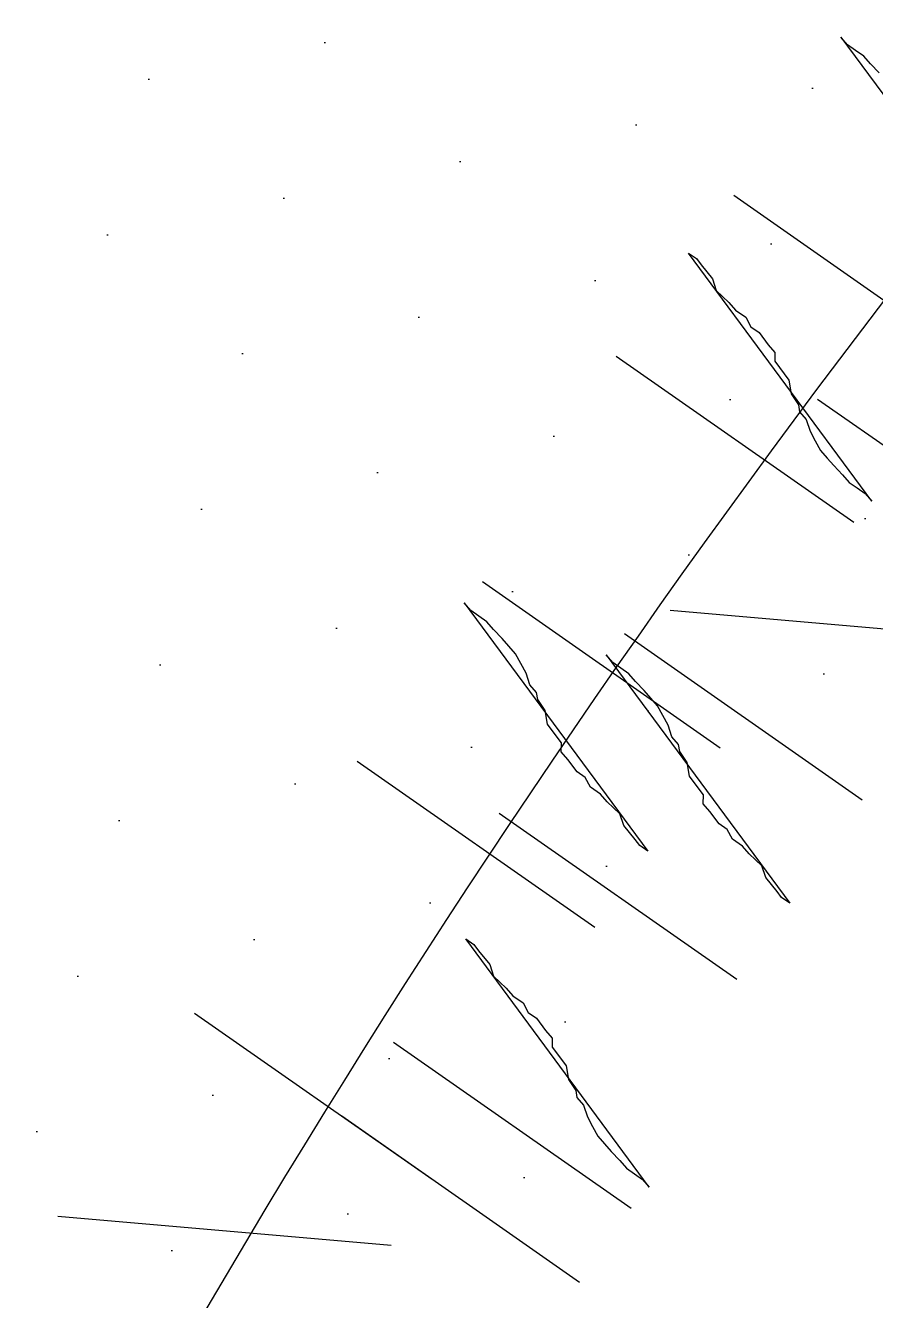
# Model space of a CAD drawing. Extents: x 3694 to 117786, y 20013 to 108631.
# Drawn here: x 68213.3 to 68272.3, y 31800 to 31888.5 of the extents above; entities that cross this region are included whole.
import ezdxf

# ---------------------------------------------------------------- set-up
doc = ezdxf.new("R2010")
doc.units = 0
doc.header["$LTSCALE"] = 1000
doc.header["$MEASUREMENT"] = 0
doc.layers.add('家具', color=253, linetype='Continuous')

msp = doc.modelspace()

# ---------------------------------------------------------------- hatches: boundary and pattern name
at = {"layer": '家具'}
h = msp.add_hatch(dxfattribs=at)
h.set_pattern_fill('DOTS', color=8, scale=335.28, angle=-90, style=0)
h.set_pattern_definition([(270, (40764.087, 11180.682), (-20.955, -10.4775), [0, -20.955])])
edge = h.paths.add_edge_path()
edge.add_spline(control_points=[(67993.171, 30063.85), (67991.347, 30072.905), (67989.564, 30081.936), (67984.129, 30110.343), (67980.695, 30129.634), (67974.752, 30168.036), (67972.296, 30187.076), (67967.7, 30231.647), (67965.824, 30257.252), (67961.066, 30334.956), (67959.04, 30388.061), (67952.128, 30468.763), (67949.186, 30495.816), (67943.11, 30536.435), (67940.807, 30549.981), (67935.525, 30577.052), (67932.521, 30590.639), (67925.162, 30620.115), (67920.727, 30635.84), (67913.02, 30661.97), (67909.81, 30672.52), (67906.634, 30682.959)], knot_values=[0.007594, 0.007594, 0.007594, 0.007594, 1.009332, 1.009332, 3.166904, 3.166904, 5.324476, 5.324476, 8.146714, 8.146714, 13.786985, 13.786985, 16.607121, 16.607121, 18.017189, 18.017189, 19.427256, 19.427256, 21.1184, 21.1184, 22.28816, 22.28816, 22.28816, 22.28816], degree=3, periodic=0)
edge.add_ellipse((69823.205, 31244.763), major_axis=(1412.244, 1412.244), ratio=1, start_angle=138.557148, end_angle=151.337437, ccw=False)
edge.add_ellipse((69823.205, 30996.932), major_axis=(1412.244, 1412.244), ratio=1, start_angle=118.662563, end_angle=131.442852, ccw=False)
edge.add_spline(control_points=[(67906.634, 31558.737), (67909.81, 31569.175), (67913.02, 31579.726), (67920.727, 31605.856), (67925.162, 31621.581), (67932.521, 31651.056), (67935.525, 31664.643), (67940.807, 31691.714), (67943.11, 31705.261), (67949.186, 31745.88), (67952.128, 31772.932), (67957.218, 31832.352), (67959.059, 31864.616), (67960.781, 31896.489)], knot_values=[0.007594, 0.007594, 0.007594, 0.007594, 1.177354, 1.177354, 2.868498, 2.868498, 4.278566, 4.278566, 5.688634, 5.688634, 8.508769, 8.508769, 11.917873, 11.917873, 11.917873, 11.917873], degree=3, periodic=0)
edge.add_ellipse((67966.547, 31918.918), major_axis=(-16.375, 16.375), ratio=1, start_angle=120.58246, end_angle=134.19648)
edge.add_ellipse((68102.117, 32282.875), major_axis=(-290.107, 290.107), ratio=1, start_angle=115.65651, end_angle=125.45708)
edge.add_ellipse((67321.82, 31759.471), major_axis=(510.616, 510.616), ratio=1, start_angle=303.721551, end_angle=324.469816, ccw=False)
edge.add_ellipse((63554.823, 31287.666), major_axis=(3173.046, 3173.046), ratio=1, start_angle=308.357975, end_angle=319.22468, ccw=False)
edge.add_ellipse((67013.867, 30385.319), major_axis=(-756.088, 756.088), ratio=1, start_angle=220.522212, end_angle=246.006973, ccw=False)
edge.add_ellipse((68093.523, 30275.821), major_axis=(20.775, 20.775), ratio=1, start_angle=72.68605, end_angle=150.65031)
edge.add_ellipse((68351.803, 30519.224), major_axis=(269.526, 269.526), ratio=1, start_angle=176.25132, end_angle=213.93034)
edge.add_ellipse((68627.268, 30299.265), major_axis=(-269.545, 269.545), ratio=1, start_angle=68.84747, end_angle=70.56357)
edge.add_ellipse((68342.567, 28632.013), major_axis=(1063.437, 1063.437), ratio=1, start_angle=47.255077, end_angle=54.694715)
edge.add_ellipse((68138.88, 29903.694), major_axis=(153.102, 153.102), ratio=1, start_angle=58.23516, end_angle=87.29579)
edge = h.paths.add_edge_path()
edge.add_ellipse((68052.888, 29947.418), major_axis=(-59.621, 59.621), ratio=1, start_angle=82.28214, end_angle=111.86653, ccw=False)
edge.add_ellipse((68101.68, 29975.411), major_axis=(99.196, 99.196), ratio=1, start_angle=154.31922, end_angle=169.30677, ccw=False)
edge.add_ellipse((68226.478, 31486.223), major_axis=(1116.039, 1116.039), ratio=1, start_angle=215.621951, end_angle=236.675883)
edge.add_spline(control_points=[(68545.89, 29940.565), (68546.088, 29938.378), (68546.942, 29928.791), (68547.53, 29918.779), (68548.385, 29909.38)], knot_values=[0, 0, 0, 0, 0.241803, 1.05283, 1.05283, 1.05283, 1.05283], degree=3, periodic=0)
edge.add_ellipse((68586.297, 29912.68), major_axis=(-26.909, 26.909), ratio=1, start_angle=49.72716, end_angle=121.22323)
edge.add_ellipse((68256.115, 33919.223), major_axis=(2868.191, 2868.191), ratio=1, start_angle=221.659547, end_angle=229.540688, ccw=False)
edge = h.paths.add_edge_path()
edge.add_ellipse((68052.888, 32294.278), major_axis=(59.621, 59.621), ratio=1, start_angle=68.13347, end_angle=97.71786, ccw=False)
edge.add_ellipse((68256.115, 28322.473), major_axis=(-2868.191, 2868.191), ratio=1, start_angle=310.455896, end_angle=318.340453, ccw=False)
edge.add_ellipse((68586.473, 32328.98), major_axis=(26.909, 26.909), ratio=1, start_angle=58.67635, end_angle=130.01653)
edge.add_spline(control_points=[(68548.562, 32332.286), (68548.225, 32328.589), (68547.95, 32325.154), (68547.704, 32321.891)], knot_values=[0, 0, 0, 0, 0.318986, 0.318986, 0.318986, 0.318986], degree=3, periodic=0)
edge.add_ellipse((68118.216, 28776.025), major_axis=(-2525.632, 2525.632), ratio=1, start_angle=-51.906227, end_angle=-42.875408)
edge = h.paths.add_edge_path()
edge.add_ellipse((68266.776, 31858.426), major_axis=(221.162, 221.162), ratio=1, start_angle=249.06802, end_angle=320.144, ccw=False)
edge.add_ellipse((68176.053, 31598.983), major_axis=(-155.448, 155.448), ratio=1, start_angle=155.11893, end_angle=218.17184, ccw=False)
edge.add_ellipse((68799.504, 31223.883), major_axis=(405.324, 405.324), ratio=1, start_angle=117.886425, end_angle=164.473767)
edge.add_ellipse((68089.491, 30642.741), major_axis=(-258.823, 258.823), ratio=1, start_angle=229.49374, end_angle=279.80173, ccw=False)
edge.add_ellipse((68363.937, 30409.276), major_axis=(196.089, 196.089), ratio=1, start_angle=323.30763, end_angle=385.96152, ccw=False)
edge.add_ellipse((68278.006, 29953.045), major_axis=(-433.678, 433.678), ratio=1, start_angle=250.121822, end_angle=279.018877, ccw=False)
edge.add_ellipse((53145.836, 31069.663), major_axis=(661.589, 15696.882), ratio=1, start_angle=268.6990718, end_angle=269.2892955, ccw=False)
edge.add_spline(control_points=[(68823.652, 30051.87), (68816.625, 30051.428), (68809.479, 30051.328), (68801.973, 30051.609)], knot_values=[2.29351, 2.29351, 2.29351, 2.29351, 2.979733, 2.979733, 2.979733, 2.979733], degree=3, periodic=0)
edge.add_spline(control_points=[(68801.973, 30051.609), (68797.754, 30051.766), (68786.399, 30052.495), (68770.424, 30054.553), (68774.084, 30068.3), (68770.345, 30072.075), (68767.568, 30073.653)], knot_values=[2.979733, 2.979733, 2.979733, 2.979733, 3.365456, 3.990522, 4.278466, 4.605763, 4.605763, 4.605763, 4.605763], degree=3, periodic=0)
edge.add_spline(control_points=[(68767.568, 30073.653), (68764.782, 30075.235), (68761.202, 30076.384), (68757.623, 30077.532)], knot_values=[4.605763, 4.605763, 4.605763, 4.605763, 4.934211, 4.934211, 4.934211, 4.934211], degree=3, periodic=0)
edge.add_ellipse((68342.567, 28632.013), major_axis=(-1063.437, 1063.437), ratio=1, start_angle=-61.020506, end_angle=-52.795633)
edge.add_ellipse((68413.888, 30391.822), major_axis=(-212.583, 212.583), ratio=1, start_angle=161.18693, end_angle=194.36645)
edge.add_ellipse((68413.791, 30073.202), major_axis=(217.18, 217.18), ratio=1, start_angle=347.58973, end_angle=388.97478)
edge.add_ellipse((68061.756, 30199.816), major_axis=(-331.087, 331.087), ratio=1, start_angle=246.10373, end_angle=272.15361)
edge.add_ellipse((68628.875, 30184.461), major_axis=(-308.614, 308.614), ratio=1, start_angle=-10.26045, end_angle=-2.05338)
edge.add_spline(control_points=[(68331.517, 30503.935), (68322.565, 30496.886), (68300.122, 30479.214), (68309.899, 30542.457), (68286.885, 30577.511), (68259.659, 30637.112), (68292.256, 30702.743), (68273.014, 30784.508), (68257.078, 30871.339), (68197.395, 30907.475), (68188.772, 30963.019), (68155.914, 30951.199), (68154.428, 30968.365), (68153.748, 30977.301)], knot_values=[28.726228, 28.726228, 28.726228, 28.726228, 29.65137, 31.045535, 32.970907, 34.80046, 37.537981, 40.132447, 43.737998, 46.299248, 47.538816, 48.20545, 48.984057, 48.984057, 48.984057, 48.984057], degree=3, periodic=0)
edge.add_ellipse((74440.637, 31139.04), major_axis=(4446.972, 4446.972), ratio=1, start_angle=132.8462664, end_angle=136.4736959, ccw=False)
edge.add_spline(control_points=[(68156.11, 31375.385), (68157.512, 31389.271), (68160.689, 31413.779), (68204.257, 31444.793), (68224.986, 31513.372), (68260.435, 31577.017), (68249.174, 31648.504), (68285.933, 31671.158), (68318.292, 31758.012), (68318.863, 31736.773)], knot_values=[0, 0, 0, 0, 1.426784, 2.507846, 5.446644, 8.794162, 10.36551, 12.195062, 14.476347, 14.476347, 14.476347, 14.476347], degree=3, periodic=0)
edge.add_ellipse((67925.763, 31991.155), major_axis=(-331.087, 331.087), ratio=1, start_angle=192.09233, end_angle=216.81003)
edge.add_ellipse((68240.598, 32193.241), major_axis=(217.18, 217.18), ratio=1, start_angle=253.93898, end_angle=295.32403)
edge.add_ellipse((68311.899, 31882.702), major_axis=(212.583, 212.583), ratio=1, start_angle=358.54731, end_angle=364.8553)
edge.add_ellipse((68346.104, 33494.596), major_axis=(-983.775, 983.775), ratio=1, start_angle=141.588156, end_angle=151.911973)
edge.add_spline(control_points=[(68750.827, 32163.497), (68756.337, 32165.304), (68761.847, 32167.112), (68764.436, 32170.495)], knot_values=[4.42753, 4.42753, 4.42753, 4.42753, 4.934211, 4.934211, 4.934211, 4.934211], degree=3, periodic=0)
edge.add_ellipse((68272.007, 32290.216), major_axis=(358.343, 358.343), ratio=1, start_angle=262.18363, end_angle=301.33518, ccw=False)
h = msp.add_hatch(dxfattribs=at)
h.set_pattern_fill('DOTS', color=8, scale=178.816, angle=-75.176, style=0)
h.set_pattern_definition([(255.176, (50090.006, 25839.525), (-12.2337153, -2.5426225), [0, -11.176])])
edge = h.paths.add_edge_path(flags=17)
edge.add_ellipse((68104.697, 31730.586), major_axis=(-23.26, 23.26), ratio=1, start_angle=182.60537, end_angle=232.40163)
edge.add_ellipse((68220.589, 31750.409), major_axis=(-59.905, 59.905), ratio=1, start_angle=55.60081, end_angle=99.34155)
edge.add_ellipse((68171.188, 31728.173), major_axis=(32.95, 32.95), ratio=1, start_angle=160.09755, end_angle=225.01714, ccw=False)
edge = h.paths.add_edge_path(flags=17)
edge.add_ellipse((68813.27, 31455.319), major_axis=(-481.375, 481.375), ratio=1, start_angle=25.588271, end_angle=26.322923, ccw=False)
edge.add_ellipse((68226.005, 31678.839), major_axis=(-38.8, 38.8), ratio=1, start_angle=42.14226, end_angle=113.63661)
edge.add_ellipse((68198.762, 31607.612), major_axis=(-15.128, 15.128), ratio=1, start_angle=-64.82178, end_angle=72.18619)
edge.add_ellipse((68255.5, 31647.859), major_axis=(64.198, 64.198), ratio=1, start_angle=118.71094, end_angle=168.43247, ccw=False)
edge = h.paths.add_edge_path()
edge.add_ellipse((68428.084, 31627.528), major_axis=(-242.037, 242.037), ratio=1, start_angle=-26.28459, end_angle=23.32578, ccw=False)
edge.add_spline(control_points=[(68318.253, 31951.721), (68327.614, 31956.052), (68339.527, 31961.563), (68346.389, 31953.925), (68347.648, 31951.947)], knot_values=[0, 0, 0, 0, 1.422385, 1.810205, 1.810205, 1.810205, 1.810205], degree=3, periodic=0)
edge.add_ellipse((68813.27, 31455.319), major_axis=(481.375, 481.375), ratio=1, start_angle=88.154505, end_angle=92.747363)
edge.add_ellipse((68398.782, 31620.824), major_axis=(216.102, 216.102), ratio=1, start_angle=62.01055, end_angle=113.1092)
edge.add_ellipse((68531.033, 31518.735), major_axis=(331.349, 331.349), ratio=1, start_angle=107.54703, end_angle=150.43255)
edge.add_ellipse((69065.024, 31231.727), major_axis=(-706.377, 706.377), ratio=1, start_angle=35.649127, end_angle=38.253621)
edge.add_spline(control_points=[(68072.973, 31349.081), (68069.335, 31349.873), (68058.986, 31354.846), (68059.183, 31366.889), (68059.316, 31375.02)], knot_values=[0, 0, 0, 0, 0.581976, 1.791185, 1.791185, 1.791185, 1.791185], degree=3, periodic=0)
edge.add_ellipse((68558.032, 31501.175), major_axis=(363.754, 363.754), ratio=1, start_angle=105.56956, end_angle=149.19578, ccw=False)
edge = h.paths.add_edge_path()
edge.add_spline(control_points=[(68101.159, 31361.953), (68095.616, 31356.173), (68087.911, 31348.14), (68076.089, 31348.403), (68072.973, 31349.081)], knot_values=[1.791185, 1.791185, 1.791185, 1.791185, 3.069002, 3.567392, 3.567392, 3.567392, 3.567392], degree=3, periodic=0)
edge.add_ellipse((69065.024, 31231.727), major_axis=(706.377, 706.377), ratio=1, start_angle=125.649127, end_angle=128.253621, ccw=False)
edge.add_ellipse((67849.017, 31718.007), major_axis=(-281.069, 281.069), ratio=1, start_angle=170.40958, end_angle=214.1078)
edge.add_ellipse((67885.367, 31878.809), major_axis=(-300.796, 300.796), ratio=1, start_angle=191.31824, end_angle=229.61926)
edge.add_ellipse((68813.27, 31455.319), major_axis=(-481.375, 481.375), ratio=1, start_angle=-1.845495, end_angle=2.747363, ccw=False)
edge.add_spline(control_points=[(68347.648, 31951.947), (68349.558, 31948.945), (68353.885, 31937.437), (68354.393, 31927.136), (68354.734, 31920.224)], knot_values=[1.810205, 1.810205, 1.810205, 1.810205, 2.398758, 3.598447, 3.598447, 3.598447, 3.598447], degree=3, periodic=0)
edge.add_ellipse((67966.565, 31900.891), major_axis=(274.817, 274.817), ratio=1, start_angle=273.0275, end_angle=317.85133, ccw=False)
edge.add_ellipse((67951.521, 31626.937), major_axis=(-215.184, 215.184), ratio=1, start_angle=164.45369, end_angle=227.6435, ccw=False)
h = msp.add_hatch(dxfattribs=at)
h.set_pattern_fill('DOTS', color=8, scale=111.76, angle=-102.91376, style=0)
h.set_pattern_definition([(282.9137604, (70764.739, 124441.551), (-6.0278136, -4.96520334), [0, -6.985])])
edge = h.paths.add_edge_path()
edge.add_ellipse((68102.117, 32282.875), major_axis=(290.107, 290.107), ratio=1, start_angle=228.10024, end_angle=236.8793)
edge.add_ellipse((68324.1, 31868.672), major_axis=(-97.662, 97.662), ratio=1, start_angle=39.7169, end_angle=84.89395)
edge.add_ellipse((68475.107, 32132.864), major_axis=(308.614, 308.614), ratio=1, start_angle=171.50861, end_angle=188.92912, ccw=False)

# ---------------------------------------------------------------- linework, layer by layer
at = {"layer": '家具', "color": 8, "linetype": 'Continuous'}
for p, q in [((68270.385, 31887.151, 0), (68269.923, 31887.683, 0)), ((68269.923, 31887.683, 0), (68282.668, 31870.445, 0)), ((68270.385, 31887.151, 0), (68269.923, 31887.683, 0)), ((68269.923, 31887.683, 0), (68282.668, 31870.445, 0)), ((68270.385, 31887.151, 0), (68269.923, 31887.683, 0)), ((68269.923, 31887.683, 0), (68282.668, 31870.445, 0)), ((68270.385, 31887.151, 0), (68269.923, 31887.683, 0)), ((68269.923, 31887.683, 0), (68282.668, 31870.445, 0)), ((68270.945, 31886.76, 0), (68270.385, 31887.151, 0)), ((68270.945, 31886.76, 0), (68270.385, 31887.151, 0)), ((68270.945, 31886.76, 0), (68270.385, 31887.151, 0)), ((68270.945, 31886.76, 0), (68270.385, 31887.151, 0)), ((68271.505, 31886.369, 0), (68270.945, 31886.76, 0)), ((68271.505, 31886.369, 0), (68270.945, 31886.76, 0)), ((68271.505, 31886.369, 0), (68270.945, 31886.76, 0)), ((68271.505, 31886.369, 0), (68270.945, 31886.76, 0)), ((68271.967, 31885.838, 0), (68271.505, 31886.369, 0)), ((68271.967, 31885.838, 0), (68271.505, 31886.369, 0)), ((68271.967, 31885.838, 0), (68271.505, 31886.369, 0)), ((68271.967, 31885.838, 0), (68271.505, 31886.369, 0)), ((68272.569, 31885.209, 0), (68271.967, 31885.838, 0)), ((68272.569, 31885.209, 0), (68271.967, 31885.838, 0)), ((68272.569, 31885.209, 0), (68271.967, 31885.838, 0)), ((68272.569, 31885.209, 0), (68271.967, 31885.838, 0)), ((68262.484, 31876.708, 0), (68278.986, 31865.176, 0)), ((68262.484, 31876.708, 0), (68278.986, 31865.176, 0)), ((68262.484, 31876.708, 0), (68278.986, 31865.176, 0)), ((68262.484, 31876.708, 0), (68278.986, 31865.176, 0)), ((68259.338, 31872.701, 0), (68259.898, 31872.31, 0)), ((68272.081, 31855.464, 0), (68259.338, 31872.701, 0)), ((68259.338, 31872.701, 0), (68259.898, 31872.31, 0)), ((68272.081, 31855.464, 0), (68259.338, 31872.701, 0)), ((68259.338, 31872.701, 0), (68259.898, 31872.31, 0)), ((68272.081, 31855.464, 0), (68259.338, 31872.701, 0)), ((68259.338, 31872.701, 0), (68259.898, 31872.31, 0)), ((68272.081, 31855.464, 0), (68259.338, 31872.701, 0)), ((68259.898, 31872.31, 0), (68260.22, 31871.876, 0)), ((68259.898, 31872.31, 0), (68260.22, 31871.876, 0)), ((68259.898, 31872.31, 0), (68260.22, 31871.876, 0)), ((68259.898, 31872.31, 0), (68260.22, 31871.876, 0)), ((68260.22, 31871.876, 0), (68261.004, 31870.912, 0)), ((68260.22, 31871.876, 0), (68261.004, 31870.912, 0)), ((68260.22, 31871.876, 0), (68261.004, 31870.912, 0)), ((68260.22, 31871.876, 0), (68261.004, 31870.912, 0)), ((68261.004, 31870.912, 0), (68261.27, 31870.101, 0)), ((68261.004, 31870.912, 0), (68261.27, 31870.101, 0)), ((68261.004, 31870.912, 0), (68261.27, 31870.101, 0)), ((68261.004, 31870.912, 0), (68261.27, 31870.101, 0)), ((68261.27, 31870.101, 0), (68262.152, 31869.276, 0)), ((68261.27, 31870.101, 0), (68262.152, 31869.276, 0)), ((68261.27, 31870.101, 0), (68262.152, 31869.276, 0)), ((68261.27, 31870.101, 0), (68262.152, 31869.276, 0)), ((68262.152, 31869.276, 0), (68262.614, 31868.745, 0)), ((68262.152, 31869.276, 0), (68262.614, 31868.745, 0)), ((68262.152, 31869.276, 0), (68262.614, 31868.745, 0)), ((68262.152, 31869.276, 0), (68262.614, 31868.745, 0)), ((68262.614, 31868.745, 0), (68263.314, 31868.256, 0)), ((68262.614, 31868.745, 0), (68263.314, 31868.256, 0)), ((68262.614, 31868.745, 0), (68263.314, 31868.256, 0)), ((68262.614, 31868.745, 0), (68263.314, 31868.256, 0)), ((68263.314, 31868.256, 0), (68263.678, 31867.586, 0)), ((68263.314, 31868.256, 0), (68263.678, 31867.586, 0)), ((68263.314, 31868.256, 0), (68263.678, 31867.586, 0)), ((68263.314, 31868.256, 0), (68263.678, 31867.586, 0)), ((68263.678, 31867.586, 0), (68264.238, 31867.194, 0)), ((68263.678, 31867.586, 0), (68264.238, 31867.194, 0)), ((68263.678, 31867.586, 0), (68264.238, 31867.194, 0)), ((68263.678, 31867.586, 0), (68264.238, 31867.194, 0)), ((68264.238, 31867.194, 0), (68264.883, 31866.327, 0)), ((68264.238, 31867.194, 0), (68264.883, 31866.327, 0)), ((68264.238, 31867.194, 0), (68264.883, 31866.327, 0)), ((68264.238, 31867.194, 0), (68264.883, 31866.327, 0)), ((68264.883, 31866.327, 0), (68265.345, 31865.796, 0)), ((68264.883, 31866.327, 0), (68265.345, 31865.796, 0)), ((68264.883, 31866.327, 0), (68265.345, 31865.796, 0)), ((68264.883, 31866.327, 0), (68265.345, 31865.796, 0)), ((68270.815, 31853.979, 0), (68254.313, 31865.511, 0)), ((68270.815, 31853.979, 0), (68254.313, 31865.511, 0)), ((68270.815, 31853.979, 0), (68254.313, 31865.511, 0)), ((68270.815, 31853.979, 0), (68254.313, 31865.511, 0)), ((68265.345, 31865.796, 0), (68265.331, 31865.181, 0)), ((68265.345, 31865.796, 0), (68265.331, 31865.181, 0)), ((68265.345, 31865.796, 0), (68265.331, 31865.181, 0)), ((68265.345, 31865.796, 0), (68265.331, 31865.181, 0)), ((68265.331, 31865.181, 0), (68265.975, 31864.314, 0)), ((68265.331, 31865.181, 0), (68265.975, 31864.314, 0)), ((68265.331, 31865.181, 0), (68265.975, 31864.314, 0)), ((68265.331, 31865.181, 0), (68265.975, 31864.314, 0)), ((68265.975, 31864.314, 0), (68266.298, 31863.88, 0)), ((68265.975, 31864.314, 0), (68266.298, 31863.88, 0)), ((68265.975, 31864.314, 0), (68266.298, 31863.88, 0)), ((68265.975, 31864.314, 0), (68266.298, 31863.88, 0)), ((68266.298, 31863.88, 0), (68266.466, 31862.929, 0)), ((68266.298, 31863.88, 0), (68266.466, 31862.929, 0)), ((68266.298, 31863.88, 0), (68266.466, 31862.929, 0)), ((68266.298, 31863.88, 0), (68266.466, 31862.929, 0)), ((68266.466, 31862.929, 0), (68266.97, 31862.16, 0)), ((68266.466, 31862.929, 0), (68266.97, 31862.16, 0)), ((68266.466, 31862.929, 0), (68266.97, 31862.16, 0)), ((68266.466, 31862.929, 0), (68266.97, 31862.16, 0)), ((68284.809, 31851.004, 0), (68268.306, 31862.536, 0)), ((68284.809, 31851.004, 0), (68268.306, 31862.536, 0)), ((68284.809, 31851.004, 0), (68268.306, 31862.536, 0)), ((68284.809, 31851.004, 0), (68268.306, 31862.536, 0)), ((68266.97, 31862.16, 0), (68267.055, 31861.685, 0)), ((68266.97, 31862.16, 0), (68267.055, 31861.685, 0)), ((68266.97, 31862.16, 0), (68267.055, 31861.685, 0)), ((68266.97, 31862.16, 0), (68267.055, 31861.685, 0)), ((68267.055, 31861.685, 0), (68267.517, 31861.153, 0)), ((68267.055, 31861.685, 0), (68267.517, 31861.153, 0)), ((68267.055, 31861.685, 0), (68267.517, 31861.153, 0)), ((68267.055, 31861.685, 0), (68267.517, 31861.153, 0)), ((68267.517, 31861.153, 0), (68267.783, 31860.342, 0)), ((68267.517, 31861.153, 0), (68267.783, 31860.342, 0)), ((68267.517, 31861.153, 0), (68267.783, 31860.342, 0)), ((68267.517, 31861.153, 0), (68267.783, 31860.342, 0)), ((68267.783, 31860.342, 0), (68268.148, 31859.671, 0)), ((68267.783, 31860.342, 0), (68268.148, 31859.671, 0)), ((68267.783, 31860.342, 0), (68268.148, 31859.671, 0)), ((68267.783, 31860.342, 0), (68268.148, 31859.671, 0)), ((68268.148, 31859.671, 0), (68268.512, 31859, 0)), ((68268.148, 31859.671, 0), (68268.512, 31859, 0)), ((68268.148, 31859.671, 0), (68268.512, 31859, 0)), ((68268.148, 31859.671, 0), (68268.512, 31859, 0)), ((68268.512, 31859, 0), (68268.974, 31858.468, 0)), ((68268.512, 31859, 0), (68268.974, 31858.468, 0)), ((68268.512, 31859, 0), (68268.974, 31858.468, 0)), ((68268.512, 31859, 0), (68268.974, 31858.468, 0)), ((68268.974, 31858.468, 0), (68269.436, 31857.937, 0)), ((68268.974, 31858.468, 0), (68269.436, 31857.937, 0)), ((68268.974, 31858.468, 0), (68269.436, 31857.937, 0)), ((68268.974, 31858.468, 0), (68269.436, 31857.937, 0)), ((68269.436, 31857.937, 0), (68270.037, 31857.309, 0)), ((68269.436, 31857.937, 0), (68270.037, 31857.309, 0)), ((68269.436, 31857.937, 0), (68270.037, 31857.309, 0)), ((68269.436, 31857.937, 0), (68270.037, 31857.309, 0)), ((68270.037, 31857.309, 0), (68270.5, 31856.777, 0)), ((68270.037, 31857.309, 0), (68270.5, 31856.777, 0)), ((68270.037, 31857.309, 0), (68270.5, 31856.777, 0)), ((68270.037, 31857.309, 0), (68270.5, 31856.777, 0)), ((68270.5, 31856.777, 0), (68271.059, 31856.386, 0)), ((68270.5, 31856.777, 0), (68271.059, 31856.386, 0)), ((68270.5, 31856.777, 0), (68271.059, 31856.386, 0)), ((68270.5, 31856.777, 0), (68271.059, 31856.386, 0)), ((68271.059, 31856.386, 0), (68271.619, 31855.995, 0)), ((68271.059, 31856.386, 0), (68271.619, 31855.995, 0)), ((68271.059, 31856.386, 0), (68271.619, 31855.995, 0)), ((68271.059, 31856.386, 0), (68271.619, 31855.995, 0)), ((68271.619, 31855.995, 0), (68272.081, 31855.464, 0)), ((68271.619, 31855.995, 0), (68272.081, 31855.464, 0)), ((68271.619, 31855.995, 0), (68272.081, 31855.464, 0)), ((68271.619, 31855.995, 0), (68272.081, 31855.464, 0)), ((68245.037, 31849.885, 0), (68261.539, 31838.354, 0)), ((68245.037, 31849.885, 0), (68261.539, 31838.354, 0)), ((68245.037, 31849.885, 0), (68261.539, 31838.354, 0)), ((68245.037, 31849.885, 0), (68261.539, 31838.354, 0)), ((68244.232, 31847.87, 0), (68243.77, 31848.402, 0)), ((68243.77, 31848.402, 0), (68256.514, 31831.164, 0)), ((68244.232, 31847.87, 0), (68243.77, 31848.402, 0)), ((68243.77, 31848.402, 0), (68256.514, 31831.164, 0)), ((68244.232, 31847.87, 0), (68243.77, 31848.402, 0)), ((68243.77, 31848.402, 0), (68256.514, 31831.164, 0)), ((68244.232, 31847.87, 0), (68243.77, 31848.402, 0)), ((68243.77, 31848.402, 0), (68256.514, 31831.164, 0)), ((68244.792, 31847.479, 0), (68244.232, 31847.87, 0)), ((68244.792, 31847.479, 0), (68244.232, 31847.87, 0)), ((68244.792, 31847.479, 0), (68244.232, 31847.87, 0)), ((68244.792, 31847.479, 0), (68244.232, 31847.87, 0)), ((68245.352, 31847.088, 0), (68244.792, 31847.479, 0)), ((68245.352, 31847.088, 0), (68244.792, 31847.479, 0)), ((68245.352, 31847.088, 0), (68244.792, 31847.479, 0)), ((68245.352, 31847.088, 0), (68244.792, 31847.479, 0)), ((68281.224, 31845.874, 0), (68258.064, 31847.878, 0)), ((68281.224, 31845.874, 0), (68258.064, 31847.878, 0)), ((68281.224, 31845.874, 0), (68258.064, 31847.878, 0)), ((68281.224, 31845.874, 0), (68258.064, 31847.878, 0)), ((68245.814, 31846.557, 0), (68245.352, 31847.088, 0)), ((68245.814, 31846.557, 0), (68245.352, 31847.088, 0)), ((68245.814, 31846.557, 0), (68245.352, 31847.088, 0)), ((68245.814, 31846.557, 0), (68245.352, 31847.088, 0)), ((68246.416, 31845.928, 0), (68245.814, 31846.557, 0)), ((68246.416, 31845.928, 0), (68245.814, 31846.557, 0)), ((68246.416, 31845.928, 0), (68245.814, 31846.557, 0)), ((68246.416, 31845.928, 0), (68245.814, 31846.557, 0)), ((68246.878, 31845.396, 0), (68246.416, 31845.928, 0)), ((68246.878, 31845.396, 0), (68246.416, 31845.928, 0)), ((68246.878, 31845.396, 0), (68246.416, 31845.928, 0)), ((68246.878, 31845.396, 0), (68246.416, 31845.928, 0)), ((68254.894, 31846.276, 0), (68271.396, 31834.744, 0)), ((68254.894, 31846.276, 0), (68271.396, 31834.744, 0)), ((68254.894, 31846.276, 0), (68271.396, 31834.744, 0)), ((68254.894, 31846.276, 0), (68271.396, 31834.744, 0)), ((68247.34, 31844.865, 0), (68246.878, 31845.396, 0)), ((68247.34, 31844.865, 0), (68246.878, 31845.396, 0)), ((68247.34, 31844.865, 0), (68246.878, 31845.396, 0)), ((68247.34, 31844.865, 0), (68246.878, 31845.396, 0)), ((68247.704, 31844.194, 0), (68247.34, 31844.865, 0)), ((68247.704, 31844.194, 0), (68247.34, 31844.865, 0)), ((68247.704, 31844.194, 0), (68247.34, 31844.865, 0)), ((68247.704, 31844.194, 0), (68247.34, 31844.865, 0)), ((68254.089, 31844.261, 0), (68253.627, 31844.792, 0)), ((68253.627, 31844.792, 0), (68266.371, 31827.554, 0)), ((68254.089, 31844.261, 0), (68253.627, 31844.792, 0)), ((68253.627, 31844.792, 0), (68266.371, 31827.554, 0)), ((68254.089, 31844.261, 0), (68253.627, 31844.792, 0)), ((68253.627, 31844.792, 0), (68266.371, 31827.554, 0)), ((68254.089, 31844.261, 0), (68253.627, 31844.792, 0)), ((68253.627, 31844.792, 0), (68266.371, 31827.554, 0)), ((68248.069, 31843.523, 0), (68247.704, 31844.194, 0)), ((68248.069, 31843.523, 0), (68247.704, 31844.194, 0)), ((68248.069, 31843.523, 0), (68247.704, 31844.194, 0)), ((68248.069, 31843.523, 0), (68247.704, 31844.194, 0)), ((68254.649, 31843.869, 0), (68254.089, 31844.261, 0)), ((68254.649, 31843.869, 0), (68254.089, 31844.261, 0)), ((68254.649, 31843.869, 0), (68254.089, 31844.261, 0)), ((68254.649, 31843.869, 0), (68254.089, 31844.261, 0)), ((68255.209, 31843.478, 0), (68254.649, 31843.869, 0)), ((68255.209, 31843.478, 0), (68254.649, 31843.869, 0)), ((68255.209, 31843.478, 0), (68254.649, 31843.869, 0)), ((68255.209, 31843.478, 0), (68254.649, 31843.869, 0)), ((68248.335, 31842.711, 0), (68248.069, 31843.523, 0)), ((68248.335, 31842.711, 0), (68248.069, 31843.523, 0)), ((68248.335, 31842.711, 0), (68248.069, 31843.523, 0)), ((68248.335, 31842.711, 0), (68248.069, 31843.523, 0)), ((68255.671, 31842.947, 0), (68255.209, 31843.478, 0)), ((68255.671, 31842.947, 0), (68255.209, 31843.478, 0)), ((68255.671, 31842.947, 0), (68255.209, 31843.478, 0)), ((68255.671, 31842.947, 0), (68255.209, 31843.478, 0)), ((68256.273, 31842.318, 0), (68255.671, 31842.947, 0)), ((68256.273, 31842.318, 0), (68255.671, 31842.947, 0)), ((68256.273, 31842.318, 0), (68255.671, 31842.947, 0)), ((68256.273, 31842.318, 0), (68255.671, 31842.947, 0)), ((68248.797, 31842.18, 0), (68248.335, 31842.711, 0)), ((68248.797, 31842.18, 0), (68248.335, 31842.711, 0)), ((68248.797, 31842.18, 0), (68248.335, 31842.711, 0)), ((68248.797, 31842.18, 0), (68248.335, 31842.711, 0)), ((68248.881, 31841.705, 0), (68248.797, 31842.18, 0)), ((68248.881, 31841.705, 0), (68248.797, 31842.18, 0)), ((68248.881, 31841.705, 0), (68248.797, 31842.18, 0)), ((68248.881, 31841.705, 0), (68248.797, 31842.18, 0)), ((68256.735, 31841.787, 0), (68256.273, 31842.318, 0)), ((68256.735, 31841.787, 0), (68256.273, 31842.318, 0)), ((68256.735, 31841.787, 0), (68256.273, 31842.318, 0)), ((68256.735, 31841.787, 0), (68256.273, 31842.318, 0)), ((68249.386, 31840.936, 0), (68248.881, 31841.705, 0)), ((68249.386, 31840.936, 0), (68248.881, 31841.705, 0)), ((68249.386, 31840.936, 0), (68248.881, 31841.705, 0)), ((68249.386, 31840.936, 0), (68248.881, 31841.705, 0)), ((68257.197, 31841.255, 0), (68256.735, 31841.787, 0)), ((68257.197, 31841.255, 0), (68256.735, 31841.787, 0)), ((68257.197, 31841.255, 0), (68256.735, 31841.787, 0)), ((68257.197, 31841.255, 0), (68256.735, 31841.787, 0)), ((68257.561, 31840.584, 0), (68257.197, 31841.255, 0)), ((68257.561, 31840.584, 0), (68257.197, 31841.255, 0)), ((68257.561, 31840.584, 0), (68257.197, 31841.255, 0)), ((68257.561, 31840.584, 0), (68257.197, 31841.255, 0)), ((68249.554, 31839.984, 0), (68249.386, 31840.936, 0)), ((68249.554, 31839.984, 0), (68249.386, 31840.936, 0)), ((68249.554, 31839.984, 0), (68249.386, 31840.936, 0)), ((68249.554, 31839.984, 0), (68249.386, 31840.936, 0)), ((68257.926, 31839.913, 0), (68257.561, 31840.584, 0)), ((68257.926, 31839.913, 0), (68257.561, 31840.584, 0)), ((68257.926, 31839.913, 0), (68257.561, 31840.584, 0)), ((68257.926, 31839.913, 0), (68257.561, 31840.584, 0)), ((68249.877, 31839.551, 0), (68249.554, 31839.984, 0)), ((68249.877, 31839.551, 0), (68249.554, 31839.984, 0)), ((68249.877, 31839.551, 0), (68249.554, 31839.984, 0)), ((68249.877, 31839.551, 0), (68249.554, 31839.984, 0)), ((68250.52, 31838.685, 0), (68249.877, 31839.551, 0)), ((68250.52, 31838.685, 0), (68249.877, 31839.551, 0)), ((68250.52, 31838.685, 0), (68249.877, 31839.551, 0)), ((68250.52, 31838.685, 0), (68249.877, 31839.551, 0)), ((68258.192, 31839.102, 0), (68257.926, 31839.913, 0)), ((68258.192, 31839.102, 0), (68257.926, 31839.913, 0)), ((68258.192, 31839.102, 0), (68257.926, 31839.913, 0)), ((68258.192, 31839.102, 0), (68257.926, 31839.913, 0)), ((68250.507, 31838.069, 0), (68250.52, 31838.685, 0)), ((68250.507, 31838.069, 0), (68250.52, 31838.685, 0)), ((68250.507, 31838.069, 0), (68250.52, 31838.685, 0)), ((68250.507, 31838.069, 0), (68250.52, 31838.685, 0)), ((68258.654, 31838.571, 0), (68258.192, 31839.102, 0)), ((68258.654, 31838.571, 0), (68258.192, 31839.102, 0)), ((68258.654, 31838.571, 0), (68258.192, 31839.102, 0)), ((68258.654, 31838.571, 0), (68258.192, 31839.102, 0)), ((68258.739, 31838.095, 0), (68258.654, 31838.571, 0)), ((68258.739, 31838.095, 0), (68258.654, 31838.571, 0)), ((68258.739, 31838.095, 0), (68258.654, 31838.571, 0)), ((68258.739, 31838.095, 0), (68258.654, 31838.571, 0)), ((68250.969, 31837.538, 0), (68250.507, 31838.069, 0)), ((68250.969, 31837.538, 0), (68250.507, 31838.069, 0)), ((68250.969, 31837.538, 0), (68250.507, 31838.069, 0)), ((68250.969, 31837.538, 0), (68250.507, 31838.069, 0)), ((68251.613, 31836.671, 0), (68250.969, 31837.538, 0)), ((68251.613, 31836.671, 0), (68250.969, 31837.538, 0)), ((68251.613, 31836.671, 0), (68250.969, 31837.538, 0)), ((68251.613, 31836.671, 0), (68250.969, 31837.538, 0)), ((68259.243, 31837.326, 0), (68258.739, 31838.095, 0)), ((68259.243, 31837.326, 0), (68258.739, 31838.095, 0)), ((68259.243, 31837.326, 0), (68258.739, 31838.095, 0)), ((68259.243, 31837.326, 0), (68258.739, 31838.095, 0)), ((68236.331, 31837.427, 0), (68252.833, 31825.895, 0)), ((68236.331, 31837.427, 0), (68252.833, 31825.895, 0)), ((68236.331, 31837.427, 0), (68252.833, 31825.895, 0)), ((68236.331, 31837.427, 0), (68252.833, 31825.895, 0)), ((68252.173, 31836.28, 0), (68251.613, 31836.671, 0)), ((68252.173, 31836.28, 0), (68251.613, 31836.671, 0)), ((68252.173, 31836.28, 0), (68251.613, 31836.671, 0)), ((68252.173, 31836.28, 0), (68251.613, 31836.671, 0)), ((68259.411, 31836.375, 0), (68259.243, 31837.326, 0)), ((68259.411, 31836.375, 0), (68259.243, 31837.326, 0)), ((68259.411, 31836.375, 0), (68259.243, 31837.326, 0)), ((68259.411, 31836.375, 0), (68259.243, 31837.326, 0)), ((68252.538, 31835.609, 0), (68252.173, 31836.28, 0)), ((68252.538, 31835.609, 0), (68252.173, 31836.28, 0)), ((68252.538, 31835.609, 0), (68252.173, 31836.28, 0)), ((68252.538, 31835.609, 0), (68252.173, 31836.28, 0)), ((68259.734, 31835.941, 0), (68259.411, 31836.375, 0)), ((68259.734, 31835.941, 0), (68259.411, 31836.375, 0)), ((68259.734, 31835.941, 0), (68259.411, 31836.375, 0)), ((68259.734, 31835.941, 0), (68259.411, 31836.375, 0)), ((68260.377, 31835.075, 0), (68259.734, 31835.941, 0)), ((68260.377, 31835.075, 0), (68259.734, 31835.941, 0)), ((68260.377, 31835.075, 0), (68259.734, 31835.941, 0)), ((68260.377, 31835.075, 0), (68259.734, 31835.941, 0)), ((68253.237, 31835.12, 0), (68252.538, 31835.609, 0)), ((68253.237, 31835.12, 0), (68252.538, 31835.609, 0)), ((68253.237, 31835.12, 0), (68252.538, 31835.609, 0)), ((68253.237, 31835.12, 0), (68252.538, 31835.609, 0)), ((68253.7, 31834.589, 0), (68253.237, 31835.12, 0)), ((68253.7, 31834.589, 0), (68253.237, 31835.12, 0)), ((68253.7, 31834.589, 0), (68253.237, 31835.12, 0)), ((68253.7, 31834.589, 0), (68253.237, 31835.12, 0)), ((68260.364, 31834.459, 0), (68260.377, 31835.075, 0)), ((68260.364, 31834.459, 0), (68260.377, 31835.075, 0)), ((68260.364, 31834.459, 0), (68260.377, 31835.075, 0)), ((68260.364, 31834.459, 0), (68260.377, 31835.075, 0)), ((68254.582, 31833.764, 0), (68253.7, 31834.589, 0)), ((68254.582, 31833.764, 0), (68253.7, 31834.589, 0)), ((68254.582, 31833.764, 0), (68253.7, 31834.589, 0)), ((68254.582, 31833.764, 0), (68253.7, 31834.589, 0)), ((68260.826, 31833.928, 0), (68260.364, 31834.459, 0)), ((68260.826, 31833.928, 0), (68260.364, 31834.459, 0)), ((68260.826, 31833.928, 0), (68260.364, 31834.459, 0)), ((68260.826, 31833.928, 0), (68260.364, 31834.459, 0)), ((68246.188, 31833.817, 0), (68262.69, 31822.285, 0)), ((68246.188, 31833.817, 0), (68262.69, 31822.285, 0)), ((68246.188, 31833.817, 0), (68262.69, 31822.285, 0)), ((68246.188, 31833.817, 0), (68262.69, 31822.285, 0)), ((68254.848, 31832.953, 0), (68254.582, 31833.764, 0)), ((68254.848, 31832.953, 0), (68254.582, 31833.764, 0)), ((68254.848, 31832.953, 0), (68254.582, 31833.764, 0)), ((68254.848, 31832.953, 0), (68254.582, 31833.764, 0)), ((68261.47, 31833.061, 0), (68260.826, 31833.928, 0)), ((68261.47, 31833.061, 0), (68260.826, 31833.928, 0)), ((68261.47, 31833.061, 0), (68260.826, 31833.928, 0)), ((68261.47, 31833.061, 0), (68260.826, 31833.928, 0)), ((68255.632, 31831.988, 0), (68254.848, 31832.953, 0)), ((68255.632, 31831.988, 0), (68254.848, 31832.953, 0)), ((68255.632, 31831.988, 0), (68254.848, 31832.953, 0)), ((68255.632, 31831.988, 0), (68254.848, 31832.953, 0)), ((68262.03, 31832.67, 0), (68261.47, 31833.061, 0)), ((68262.03, 31832.67, 0), (68261.47, 31833.061, 0)), ((68262.03, 31832.67, 0), (68261.47, 31833.061, 0)), ((68262.03, 31832.67, 0), (68261.47, 31833.061, 0)), ((68262.395, 31831.999, 0), (68262.03, 31832.67, 0)), ((68262.395, 31831.999, 0), (68262.03, 31832.67, 0)), ((68262.395, 31831.999, 0), (68262.03, 31832.67, 0)), ((68262.395, 31831.999, 0), (68262.03, 31832.67, 0)), ((68255.954, 31831.555, 0), (68255.632, 31831.988, 0)), ((68255.954, 31831.555, 0), (68255.632, 31831.988, 0)), ((68255.954, 31831.555, 0), (68255.632, 31831.988, 0)), ((68255.954, 31831.555, 0), (68255.632, 31831.988, 0)), ((68256.514, 31831.164, 0), (68255.954, 31831.555, 0)), ((68256.514, 31831.164, 0), (68255.954, 31831.555, 0)), ((68256.514, 31831.164, 0), (68255.954, 31831.555, 0)), ((68256.514, 31831.164, 0), (68255.954, 31831.555, 0)), ((68263.094, 31831.51, 0), (68262.395, 31831.999, 0)), ((68263.094, 31831.51, 0), (68262.395, 31831.999, 0)), ((68263.094, 31831.51, 0), (68262.395, 31831.999, 0)), ((68263.094, 31831.51, 0), (68262.395, 31831.999, 0)), ((68263.557, 31830.979, 0), (68263.094, 31831.51, 0)), ((68263.557, 31830.979, 0), (68263.094, 31831.51, 0)), ((68263.557, 31830.979, 0), (68263.094, 31831.51, 0)), ((68263.557, 31830.979, 0), (68263.094, 31831.51, 0)), ((68264.439, 31830.154, 0), (68263.557, 31830.979, 0)), ((68264.439, 31830.154, 0), (68263.557, 31830.979, 0)), ((68264.439, 31830.154, 0), (68263.557, 31830.979, 0)), ((68264.439, 31830.154, 0), (68263.557, 31830.979, 0)), ((68264.705, 31829.343, 0), (68264.439, 31830.154, 0)), ((68264.705, 31829.343, 0), (68264.439, 31830.154, 0)), ((68264.705, 31829.343, 0), (68264.439, 31830.154, 0)), ((68264.705, 31829.343, 0), (68264.439, 31830.154, 0)), ((68265.489, 31828.379, 0), (68264.705, 31829.343, 0)), ((68265.489, 31828.379, 0), (68264.705, 31829.343, 0)), ((68265.489, 31828.379, 0), (68264.705, 31829.343, 0)), ((68265.489, 31828.379, 0), (68264.705, 31829.343, 0)), ((68265.811, 31827.945, 0), (68265.489, 31828.379, 0)), ((68265.811, 31827.945, 0), (68265.489, 31828.379, 0)), ((68265.811, 31827.945, 0), (68265.489, 31828.379, 0)), ((68265.811, 31827.945, 0), (68265.489, 31828.379, 0)), ((68266.371, 31827.554, 0), (68265.811, 31827.945, 0)), ((68266.371, 31827.554, 0), (68265.811, 31827.945, 0)), ((68266.371, 31827.554, 0), (68265.811, 31827.945, 0)), ((68266.371, 31827.554, 0), (68265.811, 31827.945, 0)), ((68243.879, 31825.08, 0), (68244.438, 31824.689, 0)), ((68256.622, 31807.842, 0), (68243.879, 31825.08, 0)), ((68243.879, 31825.08, 0), (68244.438, 31824.689, 0)), ((68256.622, 31807.842, 0), (68243.879, 31825.08, 0)), ((68243.879, 31825.08, 0), (68244.438, 31824.689, 0)), ((68256.622, 31807.842, 0), (68243.879, 31825.08, 0)), ((68243.879, 31825.08, 0), (68244.438, 31824.689, 0)), ((68256.622, 31807.842, 0), (68243.879, 31825.08, 0)), ((68244.438, 31824.689, 0), (68244.761, 31824.255, 0)), ((68244.438, 31824.689, 0), (68244.761, 31824.255, 0)), ((68244.438, 31824.689, 0), (68244.761, 31824.255, 0)), ((68244.438, 31824.689, 0), (68244.761, 31824.255, 0)), ((68244.761, 31824.255, 0), (68245.545, 31823.291, 0)), ((68244.761, 31824.255, 0), (68245.545, 31823.291, 0)), ((68244.761, 31824.255, 0), (68245.545, 31823.291, 0)), ((68244.761, 31824.255, 0), (68245.545, 31823.291, 0)), ((68245.545, 31823.291, 0), (68245.811, 31822.48, 0)), ((68245.545, 31823.291, 0), (68245.811, 31822.48, 0)), ((68245.545, 31823.291, 0), (68245.811, 31822.48, 0)), ((68245.545, 31823.291, 0), (68245.811, 31822.48, 0)), ((68245.811, 31822.48, 0), (68246.693, 31821.655, 0)), ((68245.811, 31822.48, 0), (68246.693, 31821.655, 0)), ((68245.811, 31822.48, 0), (68246.693, 31821.655, 0)), ((68245.811, 31822.48, 0), (68246.693, 31821.655, 0)), ((68246.693, 31821.655, 0), (68247.155, 31821.124, 0)), ((68246.693, 31821.655, 0), (68247.155, 31821.124, 0)), ((68246.693, 31821.655, 0), (68247.155, 31821.124, 0)), ((68246.693, 31821.655, 0), (68247.155, 31821.124, 0)), ((68247.155, 31821.124, 0), (68247.855, 31820.635, 0)), ((68247.155, 31821.124, 0), (68247.855, 31820.635, 0)), ((68247.155, 31821.124, 0), (68247.855, 31820.635, 0)), ((68247.155, 31821.124, 0), (68247.855, 31820.635, 0)), ((68241.55, 31808.371, 0), (68225.048, 31819.902, 0)), ((68241.55, 31808.371, 0), (68225.048, 31819.902, 0)), ((68241.55, 31808.371, 0), (68225.048, 31819.902, 0)), ((68241.55, 31808.371, 0), (68225.048, 31819.902, 0)), ((68247.855, 31820.635, 0), (68248.219, 31819.965, 0)), ((68247.855, 31820.635, 0), (68248.219, 31819.965, 0)), ((68247.855, 31820.635, 0), (68248.219, 31819.965, 0)), ((68247.855, 31820.635, 0), (68248.219, 31819.965, 0)), ((68248.219, 31819.965, 0), (68248.779, 31819.573, 0)), ((68248.219, 31819.965, 0), (68248.779, 31819.573, 0)), ((68248.219, 31819.965, 0), (68248.779, 31819.573, 0)), ((68248.219, 31819.965, 0), (68248.779, 31819.573, 0)), ((68248.779, 31819.573, 0), (68249.423, 31818.706, 0)), ((68248.779, 31819.573, 0), (68249.423, 31818.706, 0)), ((68248.779, 31819.573, 0), (68249.423, 31818.706, 0)), ((68248.779, 31819.573, 0), (68249.423, 31818.706, 0)), ((68249.423, 31818.706, 0), (68249.886, 31818.175, 0)), ((68249.423, 31818.706, 0), (68249.886, 31818.175, 0)), ((68249.423, 31818.706, 0), (68249.886, 31818.175, 0)), ((68249.423, 31818.706, 0), (68249.886, 31818.175, 0)), ((68249.886, 31818.175, 0), (68249.872, 31817.56, 0)), ((68249.886, 31818.175, 0), (68249.872, 31817.56, 0)), ((68249.886, 31818.175, 0), (68249.872, 31817.56, 0)), ((68249.886, 31818.175, 0), (68249.872, 31817.56, 0)), ((68255.356, 31806.358, 0), (68238.854, 31817.89, 0)), ((68255.356, 31806.358, 0), (68238.854, 31817.89, 0)), ((68255.356, 31806.358, 0), (68238.854, 31817.89, 0)), ((68255.356, 31806.358, 0), (68238.854, 31817.89, 0)), ((68249.872, 31817.56, 0), (68250.516, 31816.693, 0)), ((68249.872, 31817.56, 0), (68250.516, 31816.693, 0)), ((68249.872, 31817.56, 0), (68250.516, 31816.693, 0)), ((68249.872, 31817.56, 0), (68250.516, 31816.693, 0)), ((68250.516, 31816.693, 0), (68250.838, 31816.259, 0)), ((68250.516, 31816.693, 0), (68250.838, 31816.259, 0)), ((68250.516, 31816.693, 0), (68250.838, 31816.259, 0)), ((68250.516, 31816.693, 0), (68250.838, 31816.259, 0)), ((68250.838, 31816.259, 0), (68251.007, 31815.308, 0)), ((68250.838, 31816.259, 0), (68251.007, 31815.308, 0)), ((68250.838, 31816.259, 0), (68251.007, 31815.308, 0)), ((68250.838, 31816.259, 0), (68251.007, 31815.308, 0)), ((68251.007, 31815.308, 0), (68251.511, 31814.539, 0)), ((68251.007, 31815.308, 0), (68251.511, 31814.539, 0)), ((68251.007, 31815.308, 0), (68251.511, 31814.539, 0)), ((68251.007, 31815.308, 0), (68251.511, 31814.539, 0)), ((68251.511, 31814.539, 0), (68251.596, 31814.063, 0)), ((68251.511, 31814.539, 0), (68251.596, 31814.063, 0)), ((68251.511, 31814.539, 0), (68251.596, 31814.063, 0)), ((68251.511, 31814.539, 0), (68251.596, 31814.063, 0)), ((68251.596, 31814.063, 0), (68252.058, 31813.532, 0)), ((68251.596, 31814.063, 0), (68252.058, 31813.532, 0)), ((68251.596, 31814.063, 0), (68252.058, 31813.532, 0)), ((68251.596, 31814.063, 0), (68252.058, 31813.532, 0)), ((68251.771, 31801.228, 0), (68235.269, 31812.76, 0)), ((68251.771, 31801.228, 0), (68235.269, 31812.76, 0)), ((68251.771, 31801.228, 0), (68235.269, 31812.76, 0)), ((68251.771, 31801.228, 0), (68235.269, 31812.76, 0)), ((68252.058, 31813.532, 0), (68252.324, 31812.721, 0)), ((68252.058, 31813.532, 0), (68252.324, 31812.721, 0)), ((68252.058, 31813.532, 0), (68252.324, 31812.721, 0)), ((68252.058, 31813.532, 0), (68252.324, 31812.721, 0)), ((68252.324, 31812.721, 0), (68252.689, 31812.05, 0)), ((68252.324, 31812.721, 0), (68252.689, 31812.05, 0)), ((68252.324, 31812.721, 0), (68252.689, 31812.05, 0)), ((68252.324, 31812.721, 0), (68252.689, 31812.05, 0)), ((68252.689, 31812.05, 0), (68253.053, 31811.379, 0)), ((68252.689, 31812.05, 0), (68253.053, 31811.379, 0)), ((68252.689, 31812.05, 0), (68253.053, 31811.379, 0)), ((68252.689, 31812.05, 0), (68253.053, 31811.379, 0)), ((68253.053, 31811.379, 0), (68253.515, 31810.847, 0)), ((68253.053, 31811.379, 0), (68253.515, 31810.847, 0)), ((68253.053, 31811.379, 0), (68253.515, 31810.847, 0)), ((68253.053, 31811.379, 0), (68253.515, 31810.847, 0)), ((68253.515, 31810.847, 0), (68253.977, 31810.316, 0)), ((68253.515, 31810.847, 0), (68253.977, 31810.316, 0)), ((68253.515, 31810.847, 0), (68253.977, 31810.316, 0)), ((68253.515, 31810.847, 0), (68253.977, 31810.316, 0)), ((68253.977, 31810.316, 0), (68254.578, 31809.688, 0)), ((68253.977, 31810.316, 0), (68254.578, 31809.688, 0)), ((68253.977, 31810.316, 0), (68254.578, 31809.688, 0)), ((68253.977, 31810.316, 0), (68254.578, 31809.688, 0)), ((68254.578, 31809.688, 0), (68255.04, 31809.156, 0)), ((68254.578, 31809.688, 0), (68255.04, 31809.156, 0)), ((68254.578, 31809.688, 0), (68255.04, 31809.156, 0)), ((68254.578, 31809.688, 0), (68255.04, 31809.156, 0)), ((68255.04, 31809.156, 0), (68255.6, 31808.765, 0)), ((68255.04, 31809.156, 0), (68255.6, 31808.765, 0)), ((68255.04, 31809.156, 0), (68255.6, 31808.765, 0)), ((68255.04, 31809.156, 0), (68255.6, 31808.765, 0)), ((68255.6, 31808.765, 0), (68256.16, 31808.374, 0)), ((68255.6, 31808.765, 0), (68256.16, 31808.374, 0)), ((68255.6, 31808.765, 0), (68256.16, 31808.374, 0)), ((68255.6, 31808.765, 0), (68256.16, 31808.374, 0)), ((68256.16, 31808.374, 0), (68256.622, 31807.842, 0)), ((68256.16, 31808.374, 0), (68256.622, 31807.842, 0)), ((68256.16, 31808.374, 0), (68256.622, 31807.842, 0)), ((68256.16, 31808.374, 0), (68256.622, 31807.842, 0)), ((68215.55, 31805.815, 0), (68238.71, 31803.811, 0)), ((68215.55, 31805.815, 0), (68238.71, 31803.811, 0)), ((68215.55, 31805.815, 0), (68238.71, 31803.811, 0))]:
    msp.add_line(p, q, dxfattribs=at)
at = {"layer": '家具'}
for centre, radius, start, end in [((68428.084, 31627.528, 0), 342.292, 108.71541, 158.32578), ((68813.27, 31455.319, 0), 680.767, 133.154505, 161.669476), ((67966.565, 31900.891, 0), 388.65, 318.0275, 2.85133)]:
    msp.add_arc(centre, radius, start, end, dxfattribs=at)

doc.saveas('drawing.dxf')
